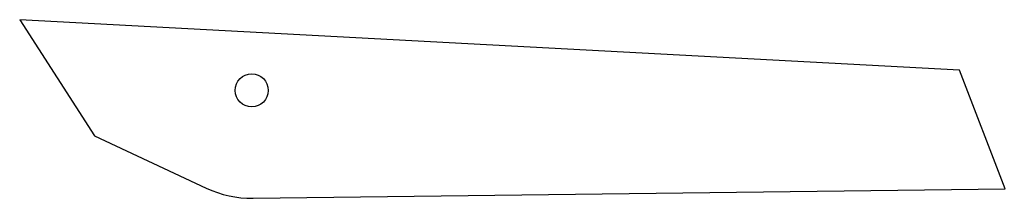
# Model space of a CAD drawing. Extents: x 6119 to 6714, y -1119 to -1012.
import ezdxf

# ---------------------------------------------------------------- set-up
doc = ezdxf.new("R2010")
doc.units = 0
doc.layers.get('0').update_dxf_attribs({"linetype": 'CONTINUOUS'})

msp = doc.modelspace()

# ---------------------------------------------------------------- linework, layer by layer
for p, q in [((6119.22, -1011.82), (6164.38, -1081.82)), ((6686.25, -1042.13), (6119.22, -1011.82)), ((6713.94, -1113.71), (6686.25, -1042.13)), ((6164.38, -1081.82), (6231.73, -1113.26)), ((6260.03, -1119.35), (6713.94, -1113.71))]:
    msp.add_line(p, q)
msp.add_circle((6259.22, -1054.36), 10)
msp.add_arc((6259.22, -1054.36), 65, 244.98132, 270.71166)

doc.saveas('drawing.dxf')
